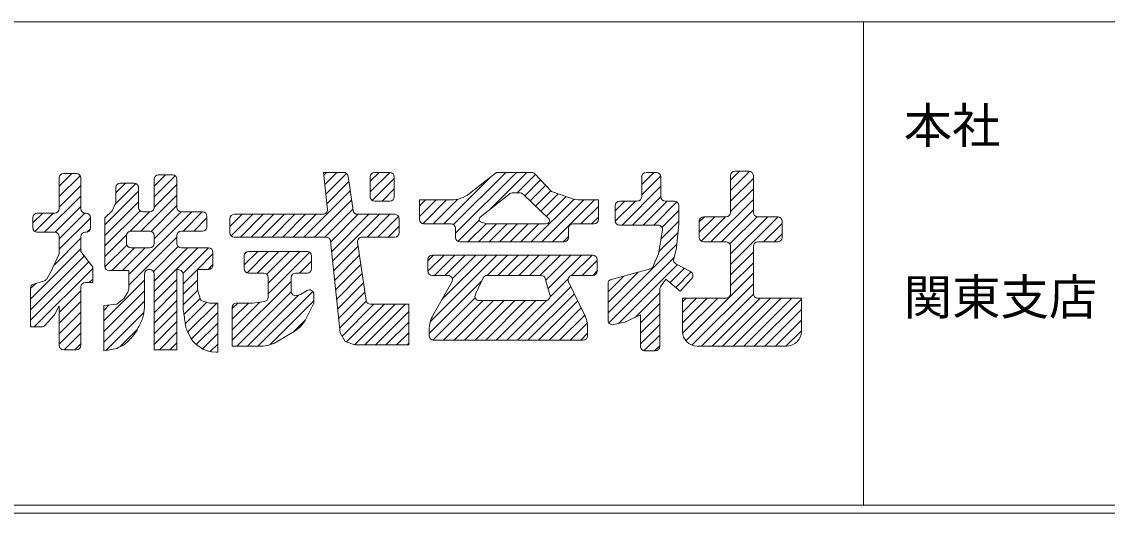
# Model space of a CAD drawing. Units: millimetres, scale not verified. Extents: x -400 to 3744, y -276 to 280.
# Drawn here: x -263.3 to -128.8, y -275 to -214 of the extents above; entities that cross this region are included whole.
import ezdxf
from ezdxf.enums import TextEntityAlignment as Align

# ---------------------------------------------------------------- set-up
doc = ezdxf.new("R2010")
doc.units = ezdxf.units.MM
doc.header["$LTSCALE"] = 2
doc.layers.add('0-1_1-1図枠', color=3, linetype='Continuous', lineweight=18)
doc.layers.add('0-8_5-3図補助', color=7, linetype='Continuous', lineweight=9)
doc.layers.add('0-2_1-2図名', color=7, linetype='Continuous')
doc.styles.add('ＭＳ ゴシック', font='')
doc.styles.get('ＭＳ ゴシック').set_extended_font_data('MS Gothic')

msp = doc.modelspace()

# ---------------------------------------------------------------- linework, layer by layer
at = {"layer": '0-1_1-1図枠'}
for p, q in [((-399.018, -214.005), (398.982, -214.005)), ((-159.018, -214.005), (-159.018, -274.005)), ((-399.018, -274.005), (398.982, -274.005)), ((-400.018, -275.005), (399.982, -275.005))]:
    msp.add_line(p, q, dxfattribs=at)
at = {"layer": '0-8_5-3図補助'}
for p, q in [((-175.476, -233.652), (-174.379, -232.555)), ((-175.476, -234.96), (-173.083, -232.567)), ((-173.197, -232.555), (-174.928, -232.555)), ((-258.648, -234.399), (-257.101, -232.852)), ((-258.648, -235.707), (-256.052, -233.111)), ((-258.648, -233.4), (-258.648, -237.211)), ((-256.517, -232.852), (-258.1, -232.852)), ((-255.97, -237.211), (-255.97, -233.4)), ((-251.655, -235.256), (-250.441, -234.042)), ((-249.375, -234.042), (-251.107, -234.042)), ((-246.894, -234.42), (-245.475, -233.001)), ((-246.894, -235.728), (-244.28, -233.115)), ((-246.894, -233.549), (-246.894, -237.062)), ((-244.614, -233.001), (-246.346, -233.001)), ((-244.067, -237.062), (-244.067, -233.549)), ((-225.88, -233.031), (-225.553, -232.704)), ((-225.757, -234.216), (-224.245, -232.704)), ((-225.633, -235.4), (-223.063, -232.83)), ((-225.509, -236.585), (-222.772, -233.848)), ((-222.25, -237.439), (-222.871, -233.173)), ((-220.112, -235.113), (-217.703, -232.704)), ((-220.112, -233.805), (-219.011, -232.704)), ((-220.112, -233.251), (-220.112, -235.724)), ((-219.87, -236.179), (-217.136, -233.446)), ((-217.684, -232.704), (-219.564, -232.704)), ((-217.136, -235.724), (-217.136, -233.251)), ((-211.013, -239.097), (-205.116, -233.201)), ((-209.795, -239.187), (-203.311, -232.704)), ((-209.548, -240.249), (-202.003, -232.704)), ((-207.808, -235.334), (-204.639, -232.822)), ((-205.285, -237.294), (-200.695, -232.704)), ((-204.299, -232.704), (-200.114, -232.704)), ((-201.914, -235.231), (-199.639, -232.957)), ((-200.976, -235.602), (-199.006, -233.632)), ((-186.486, -234.195), (-184.995, -232.704)), ((-186.486, -235.504), (-184.118, -233.136)), ((-186.486, -233.251), (-186.486, -235.724)), ((-184.653, -232.704), (-185.939, -232.704)), ((-184.106, -235.724), (-184.106, -233.251)), ((-175.476, -233.103), (-175.476, -237.657)), ((-175.476, -236.269), (-172.649, -233.442)), ((-172.649, -237.657), (-172.649, -233.103)), ((-258.648, -237.015), (-255.97, -234.337)), ((-252.994, -239.211), (-248.828, -235.045)), ((-251.74, -236.649), (-249.172, -234.081)), ((-251.655, -234.59), (-251.655, -236.458)), ((-248.828, -237.062), (-248.828, -234.59)), ((-246.894, -237.036), (-244.067, -234.209)), ((-228.348, -240.732), (-222.606, -234.99)), ((-218.654, -236.272), (-217.136, -234.754)), ((-202.364, -235.231), (-201.73, -235.231)), ((-200.305, -236.24), (-198.373, -234.307)), ((-199.635, -236.878), (-197.74, -234.982)), ((-198.965, -237.516), (-196.82, -235.371)), ((-188.92, -239.246), (-184.106, -234.432)), ((-175.476, -237.577), (-172.649, -234.75)), ((-260.462, -240.138), (-255.97, -235.645)), ((-252.994, -240.52), (-248.828, -236.354)), ((-248.538, -239.989), (-244.067, -235.518)), ((-227.04, -240.732), (-222.44, -236.132)), ((-219.564, -236.272), (-217.684, -236.272)), ((-214.012, -238.171), (-211.964, -236.123)), ((-214.012, -236.863), (-213.272, -236.123)), ((-213.61, -239.077), (-210.656, -236.123)), ((-212.321, -239.097), (-209.254, -236.03)), ((-206.485, -238.246), (-202.931, -235.429)), ((-201.101, -235.483), (-198.02, -238.414)), ((-200.159, -241.327), (-194.864, -236.031)), ((-198.851, -241.327), (-193.647, -236.123)), ((-198.294, -238.154), (-195.851, -235.71)), ((-197.543, -241.327), (-192.339, -236.123)), ((-189.76, -237.469), (-188.563, -236.272)), ((-189.755, -238.772), (-187.254, -236.272)), ((-187.034, -236.272), (-189.212, -236.272)), ((-187.611, -239.246), (-184.105, -235.74)), ((-186.303, -239.246), (-183.329, -236.272)), ((-184.995, -239.246), (-182.115, -236.366)), ((-182.422, -236.272), (-183.558, -236.272)), ((-177.918, -241.327), (-172.649, -236.058)), ((-261.921, -238.98), (-260.699, -237.759)), ((-261.678, -240.045), (-259.391, -237.759)), ((-259.195, -237.759), (-261.373, -237.759)), ((-259.155, -240.139), (-255.97, -236.954)), ((-258.648, -240.94), (-255.464, -237.757)), ((-255.327, -237.759), (-255.422, -237.759)), ((-252.994, -241.828), (-248.641, -237.475)), ((-250.018, -245.394), (-242.234, -237.61)), ((-249.853, -239.996), (-247.467, -237.61)), ((-247.441, -237.61), (-248.28, -237.61)), ((-247.26, -240.02), (-244.067, -236.826)), ((-246.894, -240.961), (-243.542, -237.61)), ((-240.895, -237.61), (-243.519, -237.61)), ((-243.305, -239.989), (-240.926, -237.61)), ((-237.52, -239.438), (-235.99, -237.907)), ((-237.353, -240.579), (-234.682, -237.907)), ((-225.979, -237.907), (-236.972, -237.907)), ((-236.198, -240.732), (-233.373, -237.907)), ((-234.89, -240.732), (-232.065, -237.907)), ((-233.581, -240.732), (-230.757, -237.907)), ((-232.273, -240.732), (-229.448, -237.907)), ((-230.965, -240.732), (-228.14, -237.907)), ((-229.656, -240.732), (-226.832, -237.907)), ((-225.731, -240.732), (-222.274, -237.275)), ((-225.014, -241.323), (-221.598, -237.907)), ((-224.89, -242.507), (-220.29, -237.907)), ((-224.766, -243.692), (-218.982, -237.907)), ((-217.089, -237.907), (-221.708, -237.907)), ((-220.498, -240.732), (-217.673, -237.907)), ((-194.004, -239.097), (-191.843, -236.935)), ((-189.76, -236.82), (-189.76, -238.698)), ((-183.96, -239.519), (-181.874, -237.433)), ((-176.609, -241.327), (-172.649, -237.367)), ((-261.921, -238.306), (-261.921, -239.59)), ((-258.648, -242.249), (-254.779, -238.38)), ((-254.779, -239.59), (-254.779, -238.306)), ((-252.994, -238.353), (-252.994, -244.348)), ((-241.996, -239.989), (-240.347, -238.34)), ((-240.347, -239.441), (-240.347, -238.158)), ((-237.52, -238.455), (-237.52, -240.185)), ((-219.19, -240.732), (-216.624, -238.166)), ((-217.881, -240.732), (-216.541, -239.392)), ((-216.541, -240.185), (-216.541, -238.455)), ((-213.464, -239.097), (-210.096, -239.097)), ((-209.255, -241.264), (-206.612, -238.622)), ((-208.009, -241.327), (-205.753, -239.071)), ((-206.701, -241.327), (-204.471, -239.097)), ((-206.367, -238.88), (-205.67, -239.097)), ((-205.67, -239.097), (-198.387, -239.097)), ((-205.393, -241.327), (-203.163, -239.097)), ((-204.084, -241.327), (-201.854, -239.097)), ((-202.776, -241.327), (-200.546, -239.097)), ((-201.468, -241.327), (-199.238, -239.097)), ((-198.164, -239.028), (-198.387, -239.097)), ((-195.015, -239.097), (-192.39, -239.097)), ((-192.696, -239.097), (-191.843, -238.243)), ((-189.212, -239.246), (-184.433, -239.246)), ((-184.078, -240.946), (-181.874, -238.741)), ((-182.171, -242.07), (-181.874, -239.097)), ((-179.345, -240.137), (-177.412, -238.205)), ((-179.345, -238.829), (-178.721, -238.205)), ((-179.345, -238.752), (-179.345, -240.779)), ((-179.12, -241.221), (-176.104, -238.205)), ((-176.024, -238.205), (-178.797, -238.205)), ((-175.559, -241.585), (-172.174, -238.2)), ((-175.476, -242.81), (-170.871, -238.205)), ((-175.476, -244.119), (-169.566, -238.208)), ((-169.626, -238.205), (-172.101, -238.205)), ((-171.376, -241.327), (-169.078, -239.029)), ((-169.078, -240.779), (-169.078, -238.752)), ((-261.373, -240.138), (-259.195, -240.138)), ((-258.648, -240.685), (-258.648, -242.814)), ((-255.97, -242.516), (-255.97, -240.685)), ((-255.422, -240.138), (-255.327, -240.138)), ((-255.217, -240.126), (-254.79, -239.7)), ((-252.994, -243.136), (-250.309, -240.452)), ((-250.316, -241.523), (-250.316, -240.537)), ((-250.018, -246.702), (-244.067, -240.751)), ((-249.768, -239.989), (-247.441, -239.989)), ((-246.894, -240.537), (-246.894, -241.523)), ((-244.067, -241.523), (-244.067, -240.537)), ((-243.519, -239.989), (-240.895, -239.989)), ((-240.605, -239.906), (-240.43, -239.731)), ((-236.972, -240.732), (-225.569, -240.732)), ((-221.137, -240.732), (-217.089, -240.732)), ((-209.548, -239.645), (-209.548, -240.779)), ((-196.234, -241.327), (-195.562, -240.655)), ((-195.562, -240.779), (-195.562, -239.645)), ((-184.354, -242.53), (-181.98, -240.156)), ((-170.068, -241.327), (-169.078, -240.337)), ((-259.299, -244.208), (-255.97, -240.879)), ((-252.986, -244.437), (-250.276, -241.727)), ((-252.136, -244.895), (-249.311, -242.07)), ((-250.828, -244.895), (-248.003, -242.07)), ((-247.441, -242.07), (-249.768, -242.07)), ((-246.991, -244.983), (-243.912, -241.904)), ((-246.894, -247.503), (-241.461, -242.07)), ((-246.894, -246.194), (-242.769, -242.07)), ((-240.151, -242.07), (-243.519, -242.07)), ((-243.31, -245.227), (-240.153, -242.07)), ((-225.024, -241.223), (-223.832, -252.626)), ((-224.642, -244.876), (-221.609, -241.843)), ((-220.627, -248.589), (-221.679, -241.359)), ((-209, -241.327), (-196.11, -241.327)), ((-190.652, -250.137), (-182.125, -241.61)), ((-182.171, -242.07), (-182.513, -243.437)), ((-178.797, -241.327), (-176.024, -241.327)), ((-175.476, -241.875), (-175.476, -247.767)), ((-172.649, -247.767), (-172.649, -241.875)), ((-172.101, -241.327), (-169.626, -241.327)), ((-262.219, -248.436), (-255.97, -242.187)), ((-262.219, -249.745), (-255.544, -243.07)), ((-255.97, -242.516), (-254.595, -244.302)), ((-241.521, -244.747), (-239.603, -242.829)), ((-239.603, -244.199), (-239.603, -242.618)), ((-235.735, -244.194), (-234.057, -242.516)), ((-235.735, -243.064), (-235.735, -244.645)), ((-235.685, -242.836), (-235.415, -242.566)), ((-235.387, -245.155), (-232.749, -242.516)), ((-227.95, -242.516), (-235.187, -242.516)), ((-234.117, -245.193), (-231.44, -242.516)), ((-232.945, -245.329), (-230.132, -242.516)), ((-232.759, -246.451), (-228.824, -242.516)), ((-232.759, -247.76), (-227.624, -242.624)), ((-227.403, -244.645), (-227.403, -243.064)), ((-224.518, -246.061), (-221.442, -242.985)), ((-212.97, -243.671), (-212.262, -242.962)), ((-212.969, -244.978), (-210.953, -242.962)), ((-212.676, -251.227), (-204.412, -242.962)), ((-192.539, -242.962), (-212.423, -242.962)), ((-212.172, -245.49), (-209.645, -242.962)), ((-211.234, -248.477), (-205.72, -242.962)), ((-210.864, -245.49), (-208.337, -242.962)), ((-209.958, -245.892), (-207.028, -242.962)), ((-205.631, -245.49), (-203.103, -242.962)), ((-204.322, -245.49), (-201.795, -242.962)), ((-203.014, -245.49), (-200.487, -242.962)), ((-201.706, -245.49), (-199.178, -242.962)), ((-200.397, -245.49), (-197.87, -242.962)), ((-199.089, -245.49), (-196.562, -242.962)), ((-198.37, -246.079), (-195.253, -242.962)), ((-198.079, -247.096), (-193.945, -242.962)), ((-195.176, -245.502), (-192.637, -242.962)), ((-190.563, -251.356), (-182.47, -243.262)), ((-175.476, -245.427), (-172.649, -242.6)), ((-262.219, -251.053), (-254.975, -243.809)), ((-261.74, -251.883), (-254.482, -244.624)), ((-247.536, -244.747), (-247.441, -244.747)), ((-244.067, -244.747), (-244.019, -244.747)), ((-243.289, -246.515), (-241.537, -244.763)), ((-241.537, -247.274), (-241.537, -244.747)), ((-241.537, -244.747), (-240.151, -244.747)), ((-240.212, -244.747), (-239.603, -244.137)), ((-228.883, -245.193), (-227.403, -243.712)), ((-224.394, -247.245), (-221.276, -244.127)), ((-212.97, -243.51), (-212.97, -244.942)), ((-193.856, -245.49), (-191.991, -243.626)), ((-191.991, -244.942), (-191.991, -243.51)), ((-189.356, -251.457), (-182.051, -244.152)), ((-182.974, -246.383), (-181.194, -244.603)), ((-182.237, -244.055), (-180.424, -245.008)), ((-175.476, -246.735), (-172.649, -243.908)), ((-261.832, -246.56), (-260.491, -246.148)), ((-254.931, -246.382), (-254.482, -245.933)), ((-253.143, -251.135), (-248.084, -246.076)), ((-252.446, -244.895), (-250.018, -244.895)), ((-250.018, -244.895), (-250.018, -247.175)), ((-248.084, -249.246), (-248.084, -245.294)), ((-246.894, -245.294), (-246.894, -254.708)), ((-246.894, -248.811), (-244.067, -245.984)), ((-243.289, -245.294), (-243.289, -249.807)), ((-243.289, -247.823), (-241.537, -246.072)), ((-235.187, -245.193), (-233.307, -245.193)), ((-232.759, -245.74), (-232.759, -248.176)), ((-229.932, -247.457), (-229.932, -245.74)), ((-229.384, -245.193), (-227.95, -245.193)), ((-224.27, -248.43), (-221.11, -245.269)), ((-212.821, -252.681), (-206.293, -246.152)), ((-212.423, -245.49), (-210.486, -245.49)), ((-206.126, -245.802), (-207.092, -247.829)), ((-205.632, -245.49), (-198.951, -245.49)), ((-197.845, -247.914), (-198.424, -245.887)), ((-197.832, -248.158), (-195.599, -245.925)), ((-195.063, -245.49), (-192.539, -245.49)), ((-192.547, -245.49), (-191.991, -244.934)), ((-190.652, -248.828), (-186.912, -245.088)), ((-190.652, -247.52), (-188.705, -245.573)), ((-184.153, -246.902), (-183.483, -245.959)), ((-182.26, -246.977), (-180.343, -245.061)), ((-181.019, -253.587), (-172.649, -245.217)), ((-262.219, -247.128), (-261.571, -246.48)), ((-262.219, -251.883), (-262.219, -247.084)), ((-258.648, -250.099), (-255.97, -247.42)), ((-255.97, -254.16), (-255.97, -246.93)), ((-253.143, -252.444), (-248.084, -247.385)), ((-246.894, -250.119), (-244.067, -247.293)), ((-243.289, -249.132), (-241.511, -247.353)), ((-237.222, -253.532), (-229.932, -246.241)), ((-234.028, -254.262), (-227.236, -247.47)), ((-224.147, -249.614), (-220.944, -246.411)), ((-210.009, -246.307), (-212.35, -250.453)), ((-201.884, -253.518), (-195.256, -246.89)), ((-193.552, -250.382), (-195.555, -246.278)), ((-190.652, -246.507), (-190.652, -251.057)), ((-184.254, -254.309), (-184.254, -247.219)), ((-180.262, -254.138), (-172.649, -246.525)), ((-258.648, -251.407), (-255.97, -248.729)), ((-253.143, -253.752), (-248.084, -248.693)), ((-246.894, -251.428), (-244.067, -248.601)), ((-243.201, -250.352), (-241.184, -248.334)), ((-243.04, -251.499), (-240.361, -248.82)), ((-237.222, -252.223), (-233.791, -248.792)), ((-236.644, -254.262), (-229.925, -247.543)), ((-235.336, -254.262), (-229.005, -247.931)), ((-234.693, -248.91), (-233.236, -248.72)), ((-232.557, -254.1), (-227.105, -248.648)), ((-224.023, -250.799), (-220.777, -247.553)), ((-223.899, -251.983), (-220.603, -248.687)), ((-212.346, -253.514), (-207.104, -248.272)), ((-211.043, -253.518), (-206.136, -248.612)), ((-209.734, -253.518), (-204.828, -248.612)), ((-208.426, -253.518), (-203.52, -248.612)), ((-207.118, -253.518), (-202.211, -248.612)), ((-206.597, -248.612), (-198.371, -248.612)), ((-205.809, -253.518), (-200.903, -248.612)), ((-204.501, -253.518), (-199.595, -248.612)), ((-203.193, -253.518), (-198.278, -248.604)), ((-200.576, -253.518), (-194.827, -247.769)), ((-199.268, -253.518), (-194.398, -248.649)), ((-187.288, -250.698), (-184.254, -247.664)), ((-181.428, -251.378), (-178.364, -248.315)), ((-181.428, -250.07), (-179.672, -248.315)), ((-181.428, -248.762), (-180.981, -248.315)), ((-181.412, -252.672), (-177.056, -248.315)), ((-179.078, -254.262), (-172.646, -247.83)), ((-177.769, -254.262), (-171.822, -248.315)), ((-176.461, -254.262), (-170.514, -248.315)), ((-175.153, -254.262), (-169.206, -248.315)), ((-173.844, -254.262), (-167.897, -248.315)), ((-172.536, -254.262), (-166.698, -248.424)), ((-258.648, -249.281), (-258.648, -254.16)), ((-258.648, -252.715), (-255.97, -250.037)), ((-253.143, -249.827), (-252.461, -249.145)), ((-252.89, -254.807), (-248.162, -250.08)), ((-246.894, -252.736), (-244.067, -249.909)), ((-242.724, -252.491), (-239.142, -248.91)), ((-242.279, -253.355), (-239.008, -250.084)), ((-237.222, -250.915), (-235.217, -248.91)), ((-237.222, -249.607), (-236.525, -248.91)), ((-237.222, -249.457), (-237.222, -254.262)), ((-234.693, -248.91), (-236.675, -248.91)), ((-223.614, -253.007), (-219.666, -249.058)), ((-223.04, -253.741), (-218.357, -249.058)), ((-222.088, -254.097), (-217.049, -249.058)), ((-220.796, -254.113), (-215.741, -249.058)), ((-219.487, -254.113), (-215.351, -249.977)), ((-197.959, -253.518), (-193.969, -249.528)), ((-186.635, -251.353), (-184.254, -248.972)), ((-171.228, -254.262), (-166.698, -249.732)), ((-258.648, -254.024), (-255.97, -251.345)), ((-246.894, -254.044), (-244.067, -251.218)), ((-241.676, -254.06), (-239.008, -251.392)), ((-229.659, -252.509), (-228.156, -251.007)), ((-218.179, -254.113), (-215.351, -251.285)), ((-196.651, -253.518), (-193.539, -250.407)), ((-195.343, -253.518), (-193.228, -251.404)), ((-186.635, -252.661), (-184.254, -250.28)), ((-169.919, -254.262), (-166.698, -251.04)), ((-262.219, -251.883), (-260.826, -251.883)), ((-258.024, -254.708), (-255.97, -252.654)), ((-251.136, -254.362), (-248.984, -252.21)), ((-246.249, -254.708), (-244.067, -252.526)), ((-240.904, -254.596), (-239.008, -252.7)), ((-229.524, -252.431), (-231.783, -253.758)), ((-216.871, -254.113), (-215.351, -252.593)), ((-212.821, -252.248), (-212.821, -252.971)), ((-194.034, -253.518), (-193.182, -252.666)), ((-193.182, -252.971), (-193.182, -251.983)), ((-186.635, -253.969), (-184.254, -251.589)), ((-168.611, -254.262), (-166.698, -252.349)), ((-256.715, -254.708), (-255.97, -253.962)), ((-244.94, -254.708), (-244.067, -253.834)), ((-239.935, -254.936), (-239.008, -254.009)), ((-215.562, -254.113), (-215.351, -253.902)), ((-212.274, -253.518), (-193.729, -253.518)), ((-186.202, -254.844), (-184.254, -252.897)), ((-184.906, -254.857), (-184.254, -254.205)), ((-258.1, -254.708), (-256.517, -254.708)), ((-253.143, -254.857), (-251.529, -254.541)), ((-237.222, -254.262), (-233.633, -254.262)), ((-186.087, -254.857), (-184.802, -254.857)), ((-179.602, -254.262), (-168.523, -254.262))]:
    msp.add_line(p, q, dxfattribs=at)
for points in [[(-223.413, -232.704), (-225.915, -232.704), (-225.434, -237.303)], [(-199.715, -232.877), (-197.645, -235.083), (-195.255, -235.919)], [(-252.994, -238.353), (-252.101, -237.461), (-251.655, -236.458)], [(-210.076, -236.123), (-214.012, -236.123), (-214.012, -238.549)], [(-191.843, -238.549), (-191.843, -236.123), (-194.049, -236.123)], [(-181.889, -239.246), (-181.874, -239.246), (-181.874, -236.82)], [(-185.045, -244.352), (-184.403, -242.814), (-183.894, -239.887)], [(-260.177, -245.897), (-259.689, -245.044), (-258.648, -242.814)], [(-254.482, -244.636), (-254.482, -246.382), (-255.422, -246.382)], [(-246.894, -254.708), (-244.067, -254.708), (-244.067, -244.747)], [(-190.244, -245.977), (-187.825, -245.341), (-185.404, -244.669)], [(-180.278, -245.866), (-181.725, -247.423), (-183.483, -245.959)], [(-253.143, -254.857), (-253.143, -249.207), (-251.506, -249.058), (-250.613, -248.315), (-250.167, -247.571), (-250.018, -247.175)], [(-241.537, -247.274), (-241.091, -248.612), (-240.049, -248.91), (-239.008, -248.91), (-239.008, -255.005), (-239.225, -255.005)], [(-229.259, -247.99), (-228.742, -247.869), (-227.947, -247.363)], [(-227.105, -247.825), (-227.105, -248.91), (-228.109, -250.917)], [(-176.024, -248.315), (-181.428, -248.315), (-181.428, -252.436)], [(-166.698, -252.436), (-166.698, -248.315), (-172.101, -248.315)], [(-260.419, -251.702), (-259.243, -250.396), (-258.648, -249.281)], [(-223.832, -252.626), (-223.237, -253.667), (-222.046, -254.113), (-215.351, -254.113), (-215.351, -249.058), (-220.085, -249.058)], [(-189.99, -251.593), (-188.569, -251.288), (-186.635, -250.396), (-186.635, -254.309)]]:
    msp.add_lwpolyline(points, dxfattribs=at)
for centre, radius, start, end in [((-174.928, -233.103), 0.548, 90, 180), ((-173.197, -233.103), 0.548, 0, 90), ((-258.1, -233.4), 0.548, 90, 180), ((-256.517, -233.4), 0.548, 0, 90), ((-251.107, -234.59), 0.548, 90, 180), ((-249.375, -234.59), 0.548, 0, 90), ((-246.346, -233.549), 0.548, 90, 180), ((-244.614, -233.549), 0.548, 0, 90), ((-223.413, -233.251), 0.548, 8.28193, 90), ((-219.564, -233.251), 0.548, 90, 180), ((-217.684, -233.251), 0.548, 0, 90), ((-204.299, -233.251), 0.548, 90, 128.39742), ((-200.114, -233.251), 0.548, 43.17355, 90), ((-185.939, -233.251), 0.548, 90, 180), ((-184.653, -233.251), 0.548, 0, 90), ((-210.076, -232.472), 3.651, 270, 308.39742), ((-202.364, -236.144), 0.913, 90, 128.39742), ((-201.73, -236.144), 0.913, 46.41835, 90), ((-219.564, -235.724), 0.548, 180, 270), ((-217.684, -235.724), 0.548, 270, 0), ((-194.049, -232.472), 3.651, 250.72316, 270), ((-189.212, -236.82), 0.548, 90, 180), ((-187.034, -235.724), 0.548, 270, 0), ((-183.558, -235.724), 0.548, 180, 270), ((-182.422, -236.82), 0.548, 0, 90), ((-261.373, -238.306), 0.548, 90, 180), ((-259.195, -237.211), 0.548, 270, 0), ((-255.422, -237.211), 0.548, 180, 270), ((-255.327, -238.306), 0.548, 0, 90), ((-248.28, -237.062), 0.548, 180, 270), ((-247.441, -237.062), 0.548, 270, 0), ((-243.519, -237.062), 0.548, 180, 270), ((-240.895, -238.158), 0.548, 0, 90), ((-236.972, -238.455), 0.548, 90, 180), ((-225.979, -237.36), 0.548, 270, 5.96887), ((-221.708, -237.36), 0.548, 188.28193, 270), ((-217.089, -238.455), 0.548, 0, 90), ((-176.024, -237.657), 0.548, 270, 0), ((-172.101, -237.657), 0.548, 180, 270), ((-213.464, -238.549), 0.548, 180, 270), ((-210.096, -239.645), 0.548, 0, 90), ((-206.259, -238.532), 0.365, 128.39742, 252.74028), ((-198.272, -238.679), 0.365, 287.25972, 46.41835), ((-195.015, -239.645), 0.548, 90, 180), ((-192.39, -238.549), 0.548, 270, 0), ((-189.212, -238.698), 0.548, 180, 270), ((-184.433, -239.793), 0.548, 350.12702, 90), ((-178.797, -238.752), 0.548, 90, 180), ((-169.626, -238.752), 0.548, 0, 90), ((-261.373, -239.59), 0.548, 180, 270), ((-259.195, -240.685), 0.548, 0, 90), ((-255.422, -240.685), 0.548, 90, 180), ((-255.327, -239.59), 0.548, 270, 0), ((-249.768, -240.537), 0.548, 90, 180), ((-247.441, -240.537), 0.548, 0, 90), ((-243.519, -240.537), 0.548, 90, 180), ((-240.895, -239.441), 0.548, 270, 0), ((-236.972, -240.185), 0.548, 180, 270), ((-225.569, -241.28), 0.548, 5.96887, 90), ((-221.137, -241.28), 0.548, 90, 188.28193), ((-217.089, -240.185), 0.548, 270, 0), ((-249.768, -241.523), 0.548, 180, 270), ((-247.441, -241.523), 0.548, 270, 0), ((-243.519, -241.523), 0.548, 180, 270), ((-240.151, -242.618), 0.548, 0, 90), ((-209, -240.779), 0.548, 180, 270), ((-196.11, -240.779), 0.548, 270, 0), ((-178.797, -240.779), 0.548, 180, 270), ((-176.024, -241.875), 0.548, 0, 90), ((-172.101, -241.875), 0.548, 90, 180), ((-169.626, -240.779), 0.548, 270, 0), ((-235.187, -243.064), 0.548, 90, 180), ((-227.95, -243.064), 0.548, 0, 90), ((-212.423, -243.51), 0.548, 90, 180), ((-192.539, -243.51), 0.548, 0, 90), ((-181.982, -243.57), 0.548, 165.95378, 242.25895), ((-255.029, -244.636), 0.548, 0, 37.58908), ((-252.446, -244.348), 0.548, 180, 270), ((-247.536, -245.294), 0.548, 90, 180), ((-247.441, -245.294), 0.548, 0, 90), ((-243.995, -245.476), 0.73, 14.39982, 91.86038), ((-240.151, -244.199), 0.548, 270, 0), ((-235.187, -244.645), 0.548, 180, 270), ((-227.95, -244.645), 0.548, 270, 0), ((-185.55, -244.141), 0.548, 285.51317, 337.36507), ((-260.652, -245.625), 0.548, 287.09081, 330.23681), ((-233.307, -245.74), 0.548, 0, 90), ((-229.384, -245.74), 0.548, 90, 180), ((-212.423, -244.942), 0.548, 180, 270), ((-210.486, -246.038), 0.548, 330.5544, 90), ((-205.632, -246.038), 0.548, 90, 154.5202), ((-198.951, -246.038), 0.548, 15.9566, 90), ((-195.063, -246.038), 0.548, 90, 206.02005), ((-192.539, -244.942), 0.548, 270, 0), ((-190.105, -246.507), 0.548, 104.73314, 180), ((-180.679, -245.493), 0.548, 317.09995, 62.25895), ((-261.671, -247.084), 0.548, 107.09081, 180), ((-255.422, -246.93), 0.548, 90, 180), ((-229.384, -247.457), 0.548, 180, 283.23108), ((-227.653, -247.825), 0.548, 0, 122.452), ((-183.707, -247.219), 0.548, 144.61752, 180), ((-233.307, -248.176), 0.548, 277.42598, 360), ((-220.085, -248.511), 0.548, 188.28193, 270), ((-206.597, -248.064), 0.548, 154.5202, 270), ((-198.371, -248.064), 0.548, 270, 15.9566), ((-176.024, -247.767), 0.548, 270, 0), ((-172.101, -247.767), 0.548, 180, 270), ((-255.962, -248.928), 7.885, 349.46625, 357.68846), ((-295.866, -258.605), 53.309, 8.79637, 9.49979), ((-236.675, -249.457), 0.548, 90, 180), ((-269.111, -241.794), 22.662, 332.46928, 335.95566), ((-251.09, -249.834), 2.929, 335.95566, 349.46625), ((-267.806, -254.263), 24.915, 7.76743, 8.79637), ((-308.507, -259.815), 65.992, 7.41893, 7.76743), ((-187.295, -244.031), 56.244, 187.41893, 187.79643), ((-231.375, -249.283), 3.651, 300.44702, 333.41799), ((-209.17, -252.248), 3.651, 150.5544, 180), ((-196.833, -251.983), 3.651, 0, 26.02005), ((-190.105, -251.057), 0.548, 180, 282.08606), ((-260.826, -251.335), 0.548, 270, 317.99171), ((-252.746, -250.227), 4.259, 318.34536, 323.81916), ((-252.285, -250.565), 3.687, 323.81916, 332.46928), ((-241.29, -251.424), 1.745, 187.79643, 201.01969), ((-238.273, -250.265), 4.976, 201.01969, 208.83855), ((-239.225, -251.354), 3.651, 201.05173, 270), ((-179.602, -252.436), 1.826, 180, 270), ((-168.523, -252.436), 1.826, 270, 0), ((-258.1, -254.16), 0.548, 180, 270), ((-256.517, -254.16), 0.548, 270, 0), ((-253.837, -248.972), 6.029, 292.51707, 301.83006), ((-252.087, -251.792), 2.71, 301.83006, 315.74045), ((-263.607, -240.566), 18.796, 315.74045, 318.34536), ((-233.633, -250.611), 3.651, 270, 300.44702), ((-212.274, -252.971), 0.548, 180, 270), ((-193.729, -252.971), 0.548, 270, 0), ((-186.087, -254.309), 0.548, 180, 270), ((-184.802, -254.309), 0.548, 270, 0)]:
    msp.add_arc(centre, radius, start, end, dxfattribs=at)

# ---------------------------------------------------------------- texts
at = {"layer": '0-2_1-2図名', "style": 'ＭＳ ゴシック'}
for s, p in [('本社', (-154.018, -230.412)), ('関東支店', (-154.018, -251.683))]:
    msp.add_text(s, height=4.399, dxfattribs=at).set_placement(p, align=Align.BOTTOM_LEFT)

doc.saveas('drawing.dxf')
